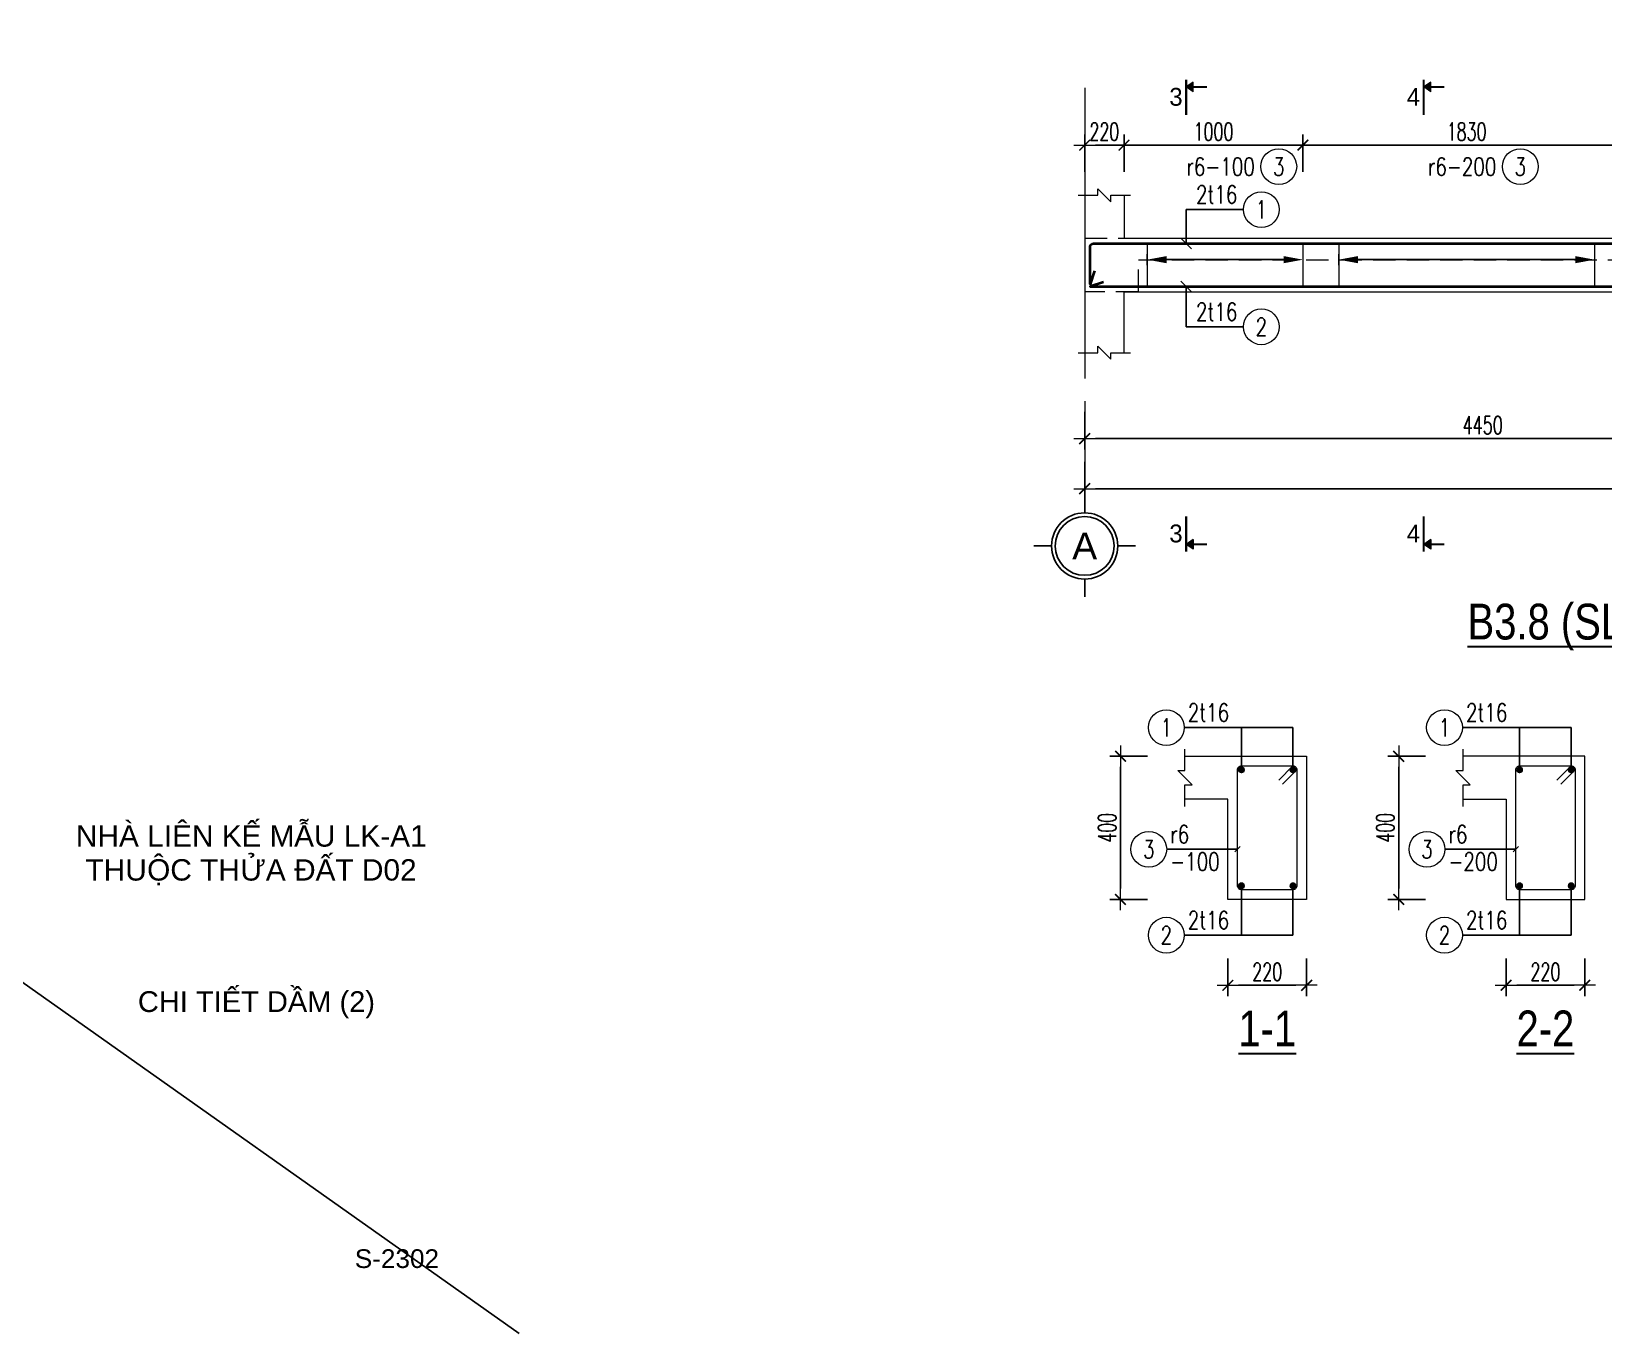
# Model space of a CAD drawing. Header units: millimetres. Extents: x -529861 to -223882, y -171969 to 61504.
# Drawn here: x -432011 to -423223, y -97113 to -89836 of the extents above; entities that cross this region are included whole.
import ezdxf
from ezdxf.enums import TextEntityAlignment as Align

# ---------------------------------------------------------------- set-up
doc = ezdxf.new("R2010")
doc.units = ezdxf.units.MM
doc.header["$LTSCALE"] = 5000
doc.linetypes.add('CENTER', pattern=[2, 1.25, -0.25, 0.25, -0.25])
doc.linetypes.add('HIDDEN', pattern=[0.375, 0.25, -0.125])
doc.layers.get('Defpoints').update_dxf_attribs({"color": 143})
for name, color, linetype, lineweight in [('dim', 8, 'Continuous', 18), ('G-ANNO-TTLB', 7, 'Continuous', 18), ('kata_dim', 8, 'Continuous', 15), ('kata_grid', 8, 'CENTER', 5), ('kata_net khuat', 9, 'HIDDEN', 5), ('kata_net manh', 8, 'Continuous', 5), ('kata_net thay', 4, 'Continuous', 20), ('kata_text', 7, 'Continuous', 30), ('kata_thep chu', 1, 'Continuous', 35), ('kata_thep dai', 220, 'Continuous', 20)]:
    doc.layers.add(name, color=color, linetype=linetype, lineweight=lineweight)
doc.layers.add('KCS_Plotter', color=11, linetype='Continuous', plot=False)
for name, color, linetype in [('KCS_TEXT_BANVE_SO', 1, 'Continuous'), ('KCS_TEXT_BANVE_TEN', 162, 'Continuous'), ('text', 255, 'Continuous')]:
    doc.layers.add(name, color=color, linetype=linetype)
doc.styles.add('Arial_13', font='arial.ttf', dxfattribs={"height": 2.5})
doc.styles.add('Arial_14', font='arial.ttf', dxfattribs={"height": 2.5})
doc.styles.add('AVANH', font='')
doc.styles.add('General text 1', font='')
doc.styles.add('kata_text', font='arial.ttf', dxfattribs={"width": 0.8})
doc.styles.add('vnsimpli', font='vnsimli.shx', dxfattribs={"width": 0.65})
doc.styles.get('AVANH').set_extended_font_data('.VnArialH')
doc.styles.get('General text 1').set_extended_font_data('.VnAvantH')
doc.dimstyles.new('kata_dim_20', dxfattribs={"dimscale": 20, "dimtxt": 2.5, "dimasz": 1.5, "dimexe": 1.5, "dimexo": 2.5, "dimtad": 1, "dimdec": 0, "dimzin": 0, "dimdsep": 46, "dimtxsty": 'vnsimpli', "dimblk": 'kata_block_ArchTick', "dimcen": 0.09, "dimdle": 1.2, "dimclrd": 8, "dimclre": 8, "dimclrt": 3, "dimadec": 0, "dimazin": 0, "dimtfac": 1, "dimtdec": 0, "dimtix": 1, "dimtofl": 0, "dimtmove": 0, "dimatfit": 3, "dimfxl": 3.75, "dimfxlon": 1, "dimtolj": 1, "dimtzin": 0, "dimarcsym": 0})
doc.dimstyles.new('kata_dim_40', dxfattribs={"dimscale": 40, "dimtxt": 2.5, "dimasz": 1.5, "dimexe": 1.5, "dimexo": 2.5, "dimtad": 1, "dimdec": 0, "dimzin": 0, "dimdsep": 46, "dimtxsty": 'vnsimpli', "dimblk": 'kata_block_ArchTick', "dimcen": 0.09, "dimdle": 1.2, "dimclrd": 8, "dimclre": 8, "dimclrt": 3, "dimadec": 0, "dimazin": 0, "dimtfac": 1, "dimtdec": 0, "dimtix": 1, "dimtofl": 0, "dimtmove": 0, "dimatfit": 3, "dimfxl": 3.75, "dimfxlon": 1, "dimtolj": 1, "dimtzin": 0, "dimarcsym": 0})
doc.dimstyles.new('kata_rai_thep', dxfattribs={"dimtxt": 2, "dimasz": 1, "dimexe": 0, "dimexo": 0, "dimtad": 1, "dimdec": 0, "dimzin": 12, "dimdsep": 46, "dimtxsty": 'kata_text', "dimblk": 'kata_block_RUNTIC', "dimcen": 0, "dimse1": 1, "dimse2": 1, "dimclrd": 6, "dimclre": 6, "dimclrt": 7, "dimadec": 0, "dimazin": 3, "dimtfac": 1, "dimtdec": 0, "dimtmove": 2, "dimatfit": 3, "dimldrblk": 'kata_block_LEADERTIC', "dimfxl": 1, "dimtolj": 1, "dimtzin": 0, "dimlwd": -1, "dimlwe": -1, "dimarcsym": 0})

# ---------------------------------------------------------------- blocks, each defined once
blk = doc.blocks.new('kata_block_TD')
at = {"color": 6, "linetype": 'ByBlock', "lineweight": -2, "style": 'kata_text', "width": 0.8}
blk.add_attdef('SECTDET2', text='', height=5, dxfattribs=at).set_placement((0, 7.97), align=Align.CENTER)
at = {"color": 0, "linetype": 'ByBlock', "lineweight": -2, "style": 'kata_text', "width": 0.8}
blk.add_attdef('SECTDET1', text='', height=5, dxfattribs=at).set_placement((0, 1.47), align=Align.CENTER)
blk = doc.blocks.new('kata_block_ArchTick')
at = {"color": 8}
blk.add_line((1, 0), (-1, 0), dxfattribs=at)
at = {"color": 8, "const_width": 0.15}
blk.add_lwpolyline([(-0.5, -0.5), (0.5, 0.5)], dxfattribs=at)
blk = doc.blocks.new('*D392')
at = {"layer": 'Defpoints', "color": 0, "linetype": 'ByBlock', "ltscale": 1500, "transparency": 16777216}
for p in [(-425903.8, -90471.6), (-426123.8, -90991.6), (-425903.8, -90991.6)]:
    blk.add_point(p, dxfattribs=at)
at = {"layer": 'kata_dim', "color": 8, "linetype": 'ByBlock', "lineweight": -2, "ltscale": 1500, "transparency": 16777216}
for p, q in [((-426123.8, -90621.6), (-426123.8, -90411.6)), ((-425903.8, -90621.6), (-425903.8, -90411.6)), ((-426063.8, -90471.6), (-425963.8, -90471.6))]:
    blk.add_line(p, q, dxfattribs=at)
at = {"layer": 'kata_dim', "color": 8, "linetype": 'ByBlock', "lineweight": -2, "ltscale": 1500, "transparency": 16777216, "xscale": 60, "yscale": 60, "zscale": 60, "rotation": 180}
blk.add_blockref('kata_block_ArchTick', (-426123.8, -90471.6), dxfattribs=at)
at = {"layer": 'kata_dim', "color": 8, "linetype": 'ByBlock', "lineweight": -2, "ltscale": 1500, "transparency": 16777216, "xscale": 60, "yscale": 60, "zscale": 60}
blk.add_blockref('kata_block_ArchTick', (-425903.8, -90471.6), dxfattribs=at)
at = {"layer": 'kata_dim', "color": 3, "linetype": 'ByBlock', "ltscale": 1500, "transparency": 16777216, "insert": (-426013.8, -90396.6), "char_height": 100, "attachment_point": 5, "style": 'vnsimpli'}
blk.add_mtext('\\A1;220', dxfattribs=at)
blk = doc.blocks.new('*D394')
at = {"layer": 'Defpoints', "color": 0, "linetype": 'ByBlock', "ltscale": 1500, "transparency": 16777216}
for p in [(-424903.8, -90471.6), (-425903.8, -90991.6), (-424903.8, -90991.6)]:
    blk.add_point(p, dxfattribs=at)
at = {"layer": 'kata_dim', "color": 8, "linetype": 'ByBlock', "lineweight": -2, "ltscale": 1500, "transparency": 16777216}
for p, q in [((-425903.8, -90621.6), (-425903.8, -90411.6)), ((-424903.8, -90621.6), (-424903.8, -90411.6)), ((-425843.8, -90471.6), (-424963.8, -90471.6))]:
    blk.add_line(p, q, dxfattribs=at)
at = {"layer": 'kata_dim', "color": 8, "linetype": 'ByBlock', "lineweight": -2, "ltscale": 1500, "transparency": 16777216, "xscale": 60, "yscale": 60, "zscale": 60, "rotation": 180}
blk.add_blockref('kata_block_ArchTick', (-425903.8, -90471.6), dxfattribs=at)
at = {"layer": 'kata_dim', "color": 8, "linetype": 'ByBlock', "lineweight": -2, "ltscale": 1500, "transparency": 16777216, "xscale": 60, "yscale": 60, "zscale": 60}
blk.add_blockref('kata_block_ArchTick', (-424903.8, -90471.6), dxfattribs=at)
at = {"layer": 'kata_dim', "color": 3, "linetype": 'ByBlock', "ltscale": 1500, "transparency": 16777216, "insert": (-425403.8, -90396.6), "char_height": 100, "attachment_point": 5, "style": 'vnsimpli'}
blk.add_mtext('\\A1;1000', dxfattribs=at)
blk = doc.blocks.new('*D395')
at = {"layer": 'Defpoints', "color": 0, "linetype": 'ByBlock', "ltscale": 1500, "transparency": 16777216}
for p in [(-423073.8, -90471.6), (-424903.8, -90991.6), (-423073.8, -90991.6)]:
    blk.add_point(p, dxfattribs=at)
at = {"layer": 'kata_dim', "color": 8, "linetype": 'ByBlock', "lineweight": -2, "ltscale": 1500, "transparency": 16777216}
for p, q in [((-424903.8, -90621.6), (-424903.8, -90411.6)), ((-423073.8, -90621.6), (-423073.8, -90411.6)), ((-424843.8, -90471.6), (-423133.8, -90471.6))]:
    blk.add_line(p, q, dxfattribs=at)
at = {"layer": 'kata_dim', "color": 8, "linetype": 'ByBlock', "lineweight": -2, "ltscale": 1500, "transparency": 16777216, "xscale": 60, "yscale": 60, "zscale": 60, "rotation": 180}
blk.add_blockref('kata_block_ArchTick', (-424903.8, -90471.6), dxfattribs=at)
at = {"layer": 'kata_dim', "color": 8, "linetype": 'ByBlock', "lineweight": -2, "ltscale": 1500, "transparency": 16777216, "xscale": 60, "yscale": 60, "zscale": 60}
blk.add_blockref('kata_block_ArchTick', (-423073.8, -90471.6), dxfattribs=at)
at = {"layer": 'kata_dim', "color": 3, "linetype": 'ByBlock', "ltscale": 1500, "transparency": 16777216, "insert": (-423988.8, -90396.6), "char_height": 100, "attachment_point": 5, "style": 'vnsimpli'}
blk.add_mtext('\\A1;1830', dxfattribs=at)
blk = doc.blocks.new('kata_block_GRID')
at = {"layer": 'dim', "color": 250, "linetype": 'Continuous', "lineweight": -3}
for p, q in [((0, 4.62), (0, 7.08)), ((-4.63, 0), (-7.09, 0)), ((4.63, 0), (7.09, 0)), ((0, -4.63), (0, -7.09))]:
    blk.add_line(p, q, dxfattribs=at)
at = {"layer": 'dim', "color": 250, "linetype": 'Continuous', "lineweight": -3, "extrusion": (0, 0, -1)}
blk.add_ellipse((0, 0), major_axis=(-4.63, 0), ratio=1, start_param=3.141414, end_param=9.424599, dxfattribs=at)
at = {"layer": 'dim', "color": 9, "linetype": 'Continuous', "lineweight": -3, "extrusion": (0, 0, -1)}
blk.add_ellipse((0, 0), major_axis=(-4.1, 0), ratio=1, start_param=3.140844, end_param=9.424029, dxfattribs=at)
at = {"layer": 'text', "color": 33, "style": 'AVANH'}
blk.add_attdef('GRID', text='', height=3.75, dxfattribs=at).set_placement((0, 0), align=Align.MIDDLE)
blk = doc.blocks.new('*D385')
at = {"layer": 'Defpoints', "color": 0, "linetype": 'ByBlock', "ltscale": 1500, "transparency": 16777216}
for p in [(-426123.8, -91291.6), (-414823.8, -91391.6), (-414823.8, -92391.6)]:
    blk.add_point(p, dxfattribs=at)
at = {"layer": 'kata_dim', "color": 8, "linetype": 'ByBlock', "lineweight": -2, "ltscale": 1500, "transparency": 16777216}
for p, q in [((-426123.8, -92241.6), (-426123.8, -92451.6)), ((-414823.8, -92241.6), (-414823.8, -92451.6)), ((-426063.8, -92391.6), (-414883.8, -92391.6))]:
    blk.add_line(p, q, dxfattribs=at)
at = {"layer": 'kata_dim', "color": 8, "linetype": 'ByBlock', "lineweight": -2, "ltscale": 1500, "transparency": 16777216, "xscale": 60, "yscale": 60, "zscale": 60, "rotation": 180}
blk.add_blockref('kata_block_ArchTick', (-426123.8, -92391.6), dxfattribs=at)
at = {"layer": 'kata_dim', "color": 8, "linetype": 'ByBlock', "lineweight": -2, "ltscale": 1500, "transparency": 16777216, "xscale": 60, "yscale": 60, "zscale": 60}
blk.add_blockref('kata_block_ArchTick', (-414823.8, -92391.6), dxfattribs=at)
at = {"layer": 'kata_dim', "color": 3, "linetype": 'ByBlock', "ltscale": 1500, "transparency": 16777216, "insert": (-420473.8, -92316.6), "char_height": 100, "attachment_point": 5, "style": 'vnsimpli'}
blk.add_mtext('\\A1;11300', dxfattribs=at)
blk = doc.blocks.new('*D386')
at = {"layer": 'Defpoints', "color": 0, "linetype": 'ByBlock', "ltscale": 1500, "transparency": 16777216}
for p in [(-421673.8, -91291.6), (-426123.8, -91511.6), (-421673.8, -92111.6)]:
    blk.add_point(p, dxfattribs=at)
at = {"layer": 'kata_dim', "color": 8, "linetype": 'ByBlock', "lineweight": -2, "ltscale": 1500, "transparency": 16777216}
for p, q in [((-426123.8, -91961.6), (-426123.8, -92171.6)), ((-421673.8, -91961.6), (-421673.8, -92171.6)), ((-426063.8, -92111.6), (-421733.8, -92111.6))]:
    blk.add_line(p, q, dxfattribs=at)
at = {"layer": 'kata_dim', "color": 8, "linetype": 'ByBlock', "lineweight": -2, "ltscale": 1500, "transparency": 16777216, "xscale": 60, "yscale": 60, "zscale": 60, "rotation": 180}
blk.add_blockref('kata_block_ArchTick', (-426123.8, -92111.6), dxfattribs=at)
at = {"layer": 'kata_dim', "color": 8, "linetype": 'ByBlock', "lineweight": -2, "ltscale": 1500, "transparency": 16777216, "xscale": 60, "yscale": 60, "zscale": 60}
blk.add_blockref('kata_block_ArchTick', (-421673.8, -92111.6), dxfattribs=at)
at = {"layer": 'kata_dim', "color": 3, "linetype": 'ByBlock', "ltscale": 1500, "transparency": 16777216, "insert": (-423898.8, -92036.6), "char_height": 100, "attachment_point": 5, "style": 'vnsimpli'}
blk.add_mtext('\\A1;4450', dxfattribs=at)
blk = doc.blocks.new('kata_block_RUNTIC')
at = {"layer": 'kata_dim', "color": 6}
blk.add_line((0, 0.75), (0, -0.75), dxfattribs=at)
blk.add_lwpolyline([(0, 0, 0, 1, 0), (-2.7, 0, 1, 1, 0)], format="xyseb", dxfattribs=at)
blk = doc.blocks.new('*D407')
at = {"layer": 'Defpoints', "color": 6, "linetype": 'ByBlock', "ltscale": 1500, "transparency": 16777216}
blk.add_line((-425733.8, -91111.6), (-424943.8, -91111.6), dxfattribs=at)
at = {"layer": 'Defpoints', "color": 0, "linetype": 'ByBlock', "ltscale": 1500, "transparency": 16777216}
for p in [(-425773.8, -91111.6), (-424903.8, -91111.6), (-424903.8, -91111.6)]:
    blk.add_point(p, dxfattribs=at)
at = {"layer": 'Defpoints', "color": 6, "linetype": 'ByBlock', "ltscale": 1500, "transparency": 16777216, "xscale": 40, "yscale": 40, "zscale": 40, "rotation": 180}
blk.add_blockref('kata_block_RUNTIC', (-425773.8, -91111.6), dxfattribs=at)
at = {"layer": 'Defpoints', "color": 6, "linetype": 'ByBlock', "ltscale": 1500, "transparency": 16777216, "xscale": 40, "yscale": 40, "zscale": 40}
blk.add_blockref('kata_block_RUNTIC', (-424903.8, -91111.6), dxfattribs=at)
blk = doc.blocks.new('kata_block_LEADERTIC')
at = {"layer": 'kata_dim', "color": 6}
blk.add_lwpolyline([(0, 0, 0, 1, 0), (-2.7, 0, 1, 1, 0)], format="xyseb", dxfattribs=at)
blk = doc.blocks.new('*D408')
at = {"layer": 'Defpoints', "color": 6, "linetype": 'ByBlock', "ltscale": 1500, "transparency": 16777216}
blk.add_line((-424663.8, -91111.6), (-423313.8, -91111.6), dxfattribs=at)
at = {"layer": 'Defpoints', "color": 0, "linetype": 'ByBlock', "ltscale": 1500, "transparency": 16777216}
for p in [(-424703.8, -91111.6), (-423273.8, -91111.6), (-423273.8, -91111.6)]:
    blk.add_point(p, dxfattribs=at)
at = {"layer": 'Defpoints', "color": 6, "linetype": 'ByBlock', "ltscale": 1500, "transparency": 16777216, "xscale": 40, "yscale": 40, "zscale": 40, "rotation": 180}
blk.add_blockref('kata_block_RUNTIC', (-424703.8, -91111.6), dxfattribs=at)
at = {"layer": 'Defpoints', "color": 6, "linetype": 'ByBlock', "ltscale": 1500, "transparency": 16777216, "xscale": 40, "yscale": 40, "zscale": 40}
blk.add_blockref('kata_block_RUNTIC', (-423273.8, -91111.6), dxfattribs=at)
blk = doc.blocks.new('*U54')
blk.add_circle((2.5, 0), 2.5)
at = {"layer": 'kata_text', "color": 3, "style": 'vnsimpli', "width": 0.75}
blk.add_attdef('DK2', text='', height=2.5, dxfattribs=at).set_placement((-0.85, 0.85), align=Align.RIGHT)
at = {"layer": 'kata_text', "color": 7, "style": 'vnsimpli', "width": 0.75}
blk.add_attdef('SH3', text='', height=2.5, dxfattribs=at).set_placement((2.5, 0), align=Align.MIDDLE)
blk = doc.blocks.new('*D416')
at = {"layer": 'Defpoints', "color": 0, "linetype": 'ByBlock', "ltscale": 1500, "transparency": 16777216}
for p in [(-425323.4, -94686.6), (-424883.4, -94686.6), (-424883.4, -95166.6)]:
    blk.add_point(p, dxfattribs=at)
at = {"layer": 'kata_dim', "color": 8, "linetype": 'ByBlock', "lineweight": -2, "ltscale": 1500, "transparency": 16777216}
for p, q in [((-425323.4, -95016.6), (-425323.4, -95226.6)), ((-424883.4, -95016.6), (-424883.4, -95226.6)), ((-425263.4, -95166.6), (-424943.4, -95166.6))]:
    blk.add_line(p, q, dxfattribs=at)
at = {"layer": 'kata_dim', "color": 8, "linetype": 'ByBlock', "lineweight": -2, "ltscale": 1500, "transparency": 16777216, "xscale": 60, "yscale": 60, "zscale": 60, "rotation": 180}
blk.add_blockref('kata_block_ArchTick', (-425323.4, -95166.6), dxfattribs=at)
at = {"layer": 'kata_dim', "color": 8, "linetype": 'ByBlock', "lineweight": -2, "ltscale": 1500, "transparency": 16777216, "xscale": 60, "yscale": 60, "zscale": 60}
blk.add_blockref('kata_block_ArchTick', (-424883.4, -95166.6), dxfattribs=at)
at = {"layer": 'kata_dim', "color": 3, "linetype": 'ByBlock', "ltscale": 1500, "transparency": 16777216, "insert": (-425103.4, -95091.6), "char_height": 100, "attachment_point": 5, "style": 'vnsimpli'}
blk.add_mtext('\\A1;220', dxfattribs=at)
blk = doc.blocks.new('*D417')
at = {"layer": 'Defpoints', "color": 0, "linetype": 'ByBlock', "ltscale": 1500, "transparency": 16777216}
for p in [(-425923.4, -93886.6), (-425323.4, -93886.6), (-425323.4, -94686.6)]:
    blk.add_point(p, dxfattribs=at)
at = {"layer": 'kata_dim', "color": 8, "linetype": 'ByBlock', "lineweight": -2, "ltscale": 1500, "transparency": 16777216}
for p, q in [((-425773.4, -93886.6), (-425983.4, -93886.6)), ((-425923.4, -94626.6), (-425923.4, -93946.6)), ((-425773.4, -94686.6), (-425983.4, -94686.6))]:
    blk.add_line(p, q, dxfattribs=at)
at = {"layer": 'kata_dim', "color": 8, "linetype": 'ByBlock', "lineweight": -2, "ltscale": 1500, "transparency": 16777216, "xscale": 60, "yscale": 60, "zscale": 60}
for p, rotation in [((-425923.4, -93886.6), 90), ((-425923.4, -94686.6), 270)]:
    blk.add_blockref('kata_block_ArchTick', p, dxfattribs=dict(at, rotation=rotation))
at = {"layer": 'kata_dim', "color": 3, "linetype": 'ByBlock', "ltscale": 1500, "transparency": 16777216, "insert": (-425998.4, -94286.6), "char_height": 100, "attachment_point": 5, "rotation": 90, "style": 'vnsimpli'}
blk.add_mtext('\\A1;400', dxfattribs=at)
blk = doc.blocks.new('kata_block_THEP')
at = {"layer": 'kata_thep chu', "color": 0}
for p, q in [((-0.5, 0), (0.5, 0)), ((-0.35, 0.35), (0.35, -0.35)), ((0.35, 0.35), (-0.35, -0.35)), ((0, 0.5), (0, -0.5))]:
    blk.add_line(p, q, dxfattribs=at)
at = {"layer": 'kata_thep chu', "color": 0, "const_width": 0.0833}
blk.add_lwpolyline([(-0.5, 0, 1), (0.5, 0, 1), (-0.5, 0, 1)], format="xyb", dxfattribs=at)
blk = doc.blocks.new('*U68')
blk.add_circle((-2.5, 0), 2.5)
at = {"layer": 'kata_text', "color": 3, "style": 'vnsimpli', "width": 0.75}
blk.add_attdef('DK1', (0.5, 0.85), '', height=2.5, dxfattribs=at)
at = {"layer": 'kata_text', "color": 7, "style": 'vnsimpli', "width": 0.75}
blk.add_attdef('SH2', text='', height=2.5, dxfattribs=at).set_placement((-2.5, 0), align=Align.MIDDLE)
blk = doc.blocks.new('*U70')
blk.add_circle((-2.5, 0), 2.5)
at = {"layer": 'kata_text', "color": 3, "style": 'vnsimpli', "width": 0.75}
for tag, p in [('DK1', (0.5, 0.85)), ('KC1', (0.5, -2.97))]:
    blk.add_attdef(tag, p, '', height=2.5, dxfattribs=at)
at = {"layer": 'kata_text', "color": 7, "style": 'vnsimpli', "width": 0.75}
blk.add_attdef('SH2', text='', height=2.5, dxfattribs=at).set_placement((-2.5, 0), align=Align.MIDDLE)
blk = doc.blocks.new('*U87')
blk.add_circle((2.5, 0), 2.5)
at = {"layer": 'kata_text', "color": 3, "style": 'vnsimpli', "width": 0.75}
blk.add_attdef('DKKC2', text='', height=2.5, dxfattribs=at).set_placement((-0.85, -1.25), align=Align.RIGHT)
at = {"layer": 'kata_text', "color": 7, "style": 'vnsimpli', "width": 0.75}
blk.add_attdef('SH3', text='', height=2.5, dxfattribs=at).set_placement((2.5, 0), align=Align.MIDDLE)
blk = doc.blocks.new('kata_block_SECBAL')
blk.add_hatch(color=2).paths.add_polyline_path([(0.99, 3.81), (0, 3.13), (0.99, 2.46)])
at = {"color": 2}
for p, q in [((0.99, 3.81), (0, 3.13)), ((0.99, 2.46), (0, 3.13)), ((0.99, 2.46), (0.99, 3.81))]:
    blk.add_line(p, q, dxfattribs=at)
at = {"color": 2, "const_width": 0.3}
for points in [[(0, -0.8), (0, 4.16)], [(0.99, 3.13), (2.89, 3.13)]]:
    blk.add_lwpolyline(points, dxfattribs=at)
at = {"color": 2, "linetype": 'ByBlock', "lineweight": -2, "style": 'General text 1'}
blk.add_attdef('DETAIL', text='', height=2.5, dxfattribs=at).set_placement((-0.5, 1.75), align=Align.MIDDLE_RIGHT)
blk = doc.blocks.new('*U88')
blk.add_hatch(color=2).paths.add_polyline_path([(0.99, -0.45), (0, 0.22), (0.99, 0.9)])
at = {"color": 2}
for p, q in [((0.99, 0.9), (0, 0.22)), ((0.99, -0.45), (0, 0.22)), ((0.99, 0.9), (0.99, -0.45))]:
    blk.add_line(p, q, dxfattribs=at)
at = {"color": 2, "const_width": 0.3}
for points in [[(0, 4.16), (0, -0.8)], [(0.99, 0.22), (2.89, 0.22)]]:
    blk.add_lwpolyline(points, dxfattribs=at)
at = {"color": 2, "linetype": 'ByBlock', "lineweight": -2, "style": 'General text 1'}
blk.add_attdef('DETAIL', text='', height=2.5, dxfattribs=at).set_placement((-0.5, 1.75), align=Align.MIDDLE_RIGHT)
blk = doc.blocks.new('*D412')
at = {"layer": 'Defpoints', "color": 0, "linetype": 'ByBlock', "ltscale": 1500, "transparency": 16777216}
for p in [(-423768.5, -94686.6), (-423328.5, -94686.6), (-423328.5, -95166.6)]:
    blk.add_point(p, dxfattribs=at)
at = {"layer": 'kata_dim', "color": 8, "linetype": 'ByBlock', "lineweight": -2, "ltscale": 1500, "transparency": 16777216}
for p, q in [((-423768.5, -95016.6), (-423768.5, -95226.6)), ((-423328.5, -95016.6), (-423328.5, -95226.6)), ((-423708.5, -95166.6), (-423388.5, -95166.6))]:
    blk.add_line(p, q, dxfattribs=at)
at = {"layer": 'kata_dim', "color": 8, "linetype": 'ByBlock', "lineweight": -2, "ltscale": 1500, "transparency": 16777216, "xscale": 60, "yscale": 60, "zscale": 60, "rotation": 180}
blk.add_blockref('kata_block_ArchTick', (-423768.5, -95166.6), dxfattribs=at)
at = {"layer": 'kata_dim', "color": 8, "linetype": 'ByBlock', "lineweight": -2, "ltscale": 1500, "transparency": 16777216, "xscale": 60, "yscale": 60, "zscale": 60}
blk.add_blockref('kata_block_ArchTick', (-423328.5, -95166.6), dxfattribs=at)
at = {"layer": 'kata_dim', "color": 3, "linetype": 'ByBlock', "ltscale": 1500, "transparency": 16777216, "insert": (-423548.5, -95091.6), "char_height": 100, "attachment_point": 5, "style": 'vnsimpli'}
blk.add_mtext('\\A1;220', dxfattribs=at)
blk = doc.blocks.new('*D413')
at = {"layer": 'Defpoints', "color": 0, "linetype": 'ByBlock', "ltscale": 1500, "transparency": 16777216}
for p in [(-424368.5, -93886.6), (-423768.5, -93886.6), (-423768.5, -94686.6)]:
    blk.add_point(p, dxfattribs=at)
at = {"layer": 'kata_dim', "color": 8, "linetype": 'ByBlock', "lineweight": -2, "ltscale": 1500, "transparency": 16777216}
for p, q in [((-424218.5, -93886.6), (-424428.5, -93886.6)), ((-424368.5, -94626.6), (-424368.5, -93946.6)), ((-424218.5, -94686.6), (-424428.5, -94686.6))]:
    blk.add_line(p, q, dxfattribs=at)
at = {"layer": 'kata_dim', "color": 8, "linetype": 'ByBlock', "lineweight": -2, "ltscale": 1500, "transparency": 16777216, "xscale": 60, "yscale": 60, "zscale": 60}
for p, rotation in [((-424368.5, -93886.6), 90), ((-424368.5, -94686.6), 270)]:
    blk.add_blockref('kata_block_ArchTick', p, dxfattribs=dict(at, rotation=rotation))
at = {"layer": 'kata_dim', "color": 3, "linetype": 'ByBlock', "ltscale": 1500, "transparency": 16777216, "insert": (-424443.5, -94286.6), "char_height": 100, "attachment_point": 5, "rotation": 90, "style": 'vnsimpli'}
blk.add_mtext('\\A1;400', dxfattribs=at)

msp = doc.modelspace()

# ---------------------------------------------------------------- linework, layer by layer
at = {"layer": 'kata_dim', "linetype": 'ByBlock', "ltscale": 1500}
for points in [[(-426160.47, -90751.61), (-426050.47, -90751.61), (-426050.47, -90714.94), (-425977.14, -90788.27), (-425977.14, -90751.61), (-425867.14, -90751.61)], [(-426160.47, -91631.61), (-426050.47, -91631.61), (-426050.47, -91594.94), (-425977.14, -91668.27), (-425977.14, -91631.61), (-425867.14, -91631.61)], [(-425563.38, -94166.57), (-425563.38, -94046.57), (-425523.38, -94046.57), (-425603.38, -93966.57), (-425563.38, -93966.57), (-425563.38, -93846.57)], [(-424008.48, -94166.57), (-424008.48, -94046.57), (-423968.48, -94046.57), (-424048.48, -93966.57), (-424008.48, -93966.57), (-424008.48, -93846.57)]]:
    msp.add_lwpolyline(points, dxfattribs=at)
at = {"layer": 'kata_grid', "ltscale": 0.1}
msp.add_line((-426123.8, -90151.61), (-426123.8, -92431.61), dxfattribs=at)
at = {"layer": 'kata_net khuat', "ltscale": 0.1}
for p, q in [((-426123.8, -90991.61), (-425903.8, -90991.61)), ((-425823.8, -91291.61), (-426123.8, -91291.61))]:
    msp.add_line(p, q, dxfattribs=at)
msp.add_lwpolyline([(-425823.8, -91291.61), (-425823.8, -91111.61), (-421973.8, -91111.61), (-421973.8, -91291.61)], dxfattribs=at)
at = {"layer": 'kata_net thay', "linetype": 'ByBlock', "ltscale": 1500}
for points in [[(-426123.8, -90751.61), (-426123.8, -90991.61), (-426123.8, -90991.61), (-426123.8, -91291.61), (-426123.8, -91291.61), (-426123.8, -91631.61)], [(-425903.8, -90751.61), (-425903.8, -90991.61), (-422073.8, -90991.61), (-422073.8, -90751.61)], [(-425903.8, -91631.61), (-425903.8, -91291.61), (-422073.8, -91291.61), (-422073.8, -91631.61)], [(-425563.38, -93886.57), (-425323.38, -93886.57), (-425323.38, -93886.57), (-424883.38, -93886.57), (-424883.38, -94686.57), (-425323.38, -94686.57), (-425323.38, -94126.57), (-425563.38, -94126.57)], [(-424008.48, -94126.57), (-423768.48, -94126.57), (-423768.48, -94686.57), (-423328.48, -94686.57), (-423328.48, -93886.57), (-423768.48, -93886.57), (-423768.48, -93886.57), (-424008.48, -93886.57)]]:
    msp.add_lwpolyline(points, dxfattribs=at)
at = {"layer": 'kata_thep chu', "linetype": 'ByBlock', "ltscale": 1500}
msp.add_lwpolyline([(-426068.8, -91174.45), (-426093.8, -91249.45), (-426093.8, -91041.61, -0.4142136), (-426073.8, -91021.61), (-414873.8, -91021.61, -0.4142136), (-414853.8, -91041.61), (-414853.8, -91471.61), (-414878.8, -91396.61)], format="xyb", dxfattribs=at)
msp.add_lwpolyline([(-426018.8, -91236.61), (-426093.8, -91261.61), (-422273.8, -91261.61), (-421673.8, -91261.61), (-419273.8, -91261.61), (-418673.8, -91361.61), (-414853.8, -91361.61), (-414928.8, -91336.61)], dxfattribs=at)
at = {"layer": 'kata_thep dai', "linetype": 'ByBlock', "ltscale": 30}
for p, q in [((-425773.8, -91018.61), (-425773.8, -91264.61)), ((-424903.8, -91018.61), (-424903.8, -91264.61)), ((-424703.8, -91018.61), (-424703.8, -91264.61)), ((-423273.8, -91018.61), (-423273.8, -91264.61))]:
    msp.add_line(p, q, dxfattribs=at)
at = {"layer": 'kata_thep dai', "linetype": 'ByBlock', "ltscale": 1500}
for points in [[(-425039.38, -94020.57), (-424959.38, -93940.57, -0.4142136), (-424937.38, -93962.57), (-424937.38, -94610.57, -0.4142136), (-424959.38, -94632.57), (-425247.38, -94632.57, -0.4142136), (-425269.38, -94610.57), (-425269.38, -93962.57, -0.4142136), (-425247.38, -93940.57), (-424959.38, -93940.57, -0.4142136), (-424937.38, -93962.57), (-425017.38, -94042.57)], [(-423484.48, -94020.57), (-423404.48, -93940.57, -0.4142136), (-423382.48, -93962.57), (-423382.48, -94610.57, -0.4142136), (-423404.48, -94632.57), (-423692.48, -94632.57, -0.4142136), (-423714.48, -94610.57), (-423714.48, -93962.57, -0.4142136), (-423692.48, -93940.57), (-423404.48, -93940.57, -0.4142136), (-423382.48, -93962.57), (-423462.48, -94042.57)]]:
    msp.add_lwpolyline(points, format="xyb", dxfattribs=at)
at = {"layer": 'KCS_Plotter', "linetype": 'ByBlock', "ltscale": 1500}
msp.add_line((-450285.47, -82262.77), (-429285.47, -97112.77), dxfattribs=at)

# ---------------------------------------------------------------- block references
at = {"layer": 'kata_dim', "color": 2, "linetype": 'ByBlock', "ltscale": 1500, "xscale": 40, "yscale": 40, "zscale": 40}
for name, p, values in [('kata_block_SECBAL', (-425556.3, -90271.61), {'DETAIL': '3'}), ('kata_block_SECBAL', (-424228.8, -90271.61), {'DETAIL': '4'}), ('*U88', (-425556.3, -92711.61), {'DETAIL': '3'}), ('*U88', (-424228.8, -92711.61), {'DETAIL': '4'})]:
    msp.add_blockref(name, p, dxfattribs=at).add_auto_attribs(values)
at = {"layer": 'kata_dim', "linetype": 'ByBlock', "ltscale": 1500, "xscale": 40, "yscale": 40, "zscale": 40}
msp.add_blockref('kata_block_GRID', (-426123.8, -92711.61), dxfattribs=at).add_auto_attribs({'GRID': 'A'})
at = {"layer": 'kata_net manh', "linetype": 'ByBlock', "ltscale": 1500, "xscale": 40, "yscale": 40, "zscale": 40}
for name, p, values in [('*U87', (-425138.8, -90591.61), {'SH3': '3', 'DKKC2': 'r6-100'}), ('*U87', (-423788.8, -90591.61), {'SH3': '3', 'DKKC2': 'r6-200'}), ('*U54', (-425236.3, -90831.61), {'SH3': '1', 'DK2': '2t16'}), ('*U54', (-425236.3, -91486.88), {'SH3': '2', 'DK2': '2t16'}), ('*U68', (-425567.38, -93726.57), {'SH2': '1', 'DK1': '2t16'}), ('*U68', (-424012.48, -93726.57), {'SH2': '1', 'DK1': '2t16'}), ('*U70', (-425665.38, -94406.57), {'SH2': '3', 'DK1': 'r6', 'KC1': '-100'}), ('*U70', (-424110.48, -94406.57), {'SH2': '3', 'DK1': 'r6', 'KC1': '-200'}), ('*U68', (-425567.38, -94886.57), {'SH2': '2', 'DK1': '2t16'}), ('*U68', (-424012.48, -94886.57), {'SH2': '2', 'DK1': '2t16'})]:
    msp.add_blockref(name, p, dxfattribs=at).add_auto_attribs(values)
at = {"layer": 'kata_text', "linetype": 'ByBlock', "ltscale": 1500}
ref = msp.add_blockref('kata_block_TD', (-422884.19, -93293.02), dxfattribs=dict(at, xscale=40, yscale=40, zscale=40))
ref.add_attrib('SECTDET1', '%%uB3.8 (SL=1; L=11300)', dxfattribs={"layer": '0', "color": 0, "linetype": 'ByBlock', "lineweight": -2, "height": 200, "style": 'kata_text', "width": 0.8}).set_placement((-422884.19, -93234.2), align=Align.CENTER)
ref = msp.add_blockref('kata_block_TD', (-425103.38, -95566.57), dxfattribs=dict(at, xscale=40, yscale=40, zscale=40))
ref.add_attrib('SECTDET1', '%%u1-1', dxfattribs={"layer": '0', "color": 0, "linetype": 'ByBlock', "lineweight": -2, "height": 200, "style": 'kata_text', "width": 0.8}).set_placement((-425103.38, -95507.74), align=Align.CENTER)
ref = msp.add_blockref('kata_block_TD', (-423548.48, -95566.57), dxfattribs=dict(at, xscale=40, yscale=40, zscale=40))
ref.add_attrib('SECTDET1', '%%u2-2', dxfattribs={"layer": '0', "color": 0, "linetype": 'ByBlock', "lineweight": -2, "height": 200, "style": 'kata_text', "width": 0.8}).set_placement((-423548.48, -95507.74), align=Align.CENTER)
at = {"layer": 'kata_thep chu', "linetype": 'ByBlock', "ltscale": 1500, "xscale": 32, "yscale": 32, "zscale": 32}
for p in [(-425247.38, -93962.57), (-424959.38, -93962.57), (-423692.48, -93962.57), (-423404.48, -93962.57), (-425247.38, -94610.57), (-424959.38, -94610.57), (-423692.48, -94610.57), (-423404.48, -94610.57)]:
    msp.add_blockref('kata_block_THEP', p, dxfattribs=at)

# ---------------------------------------------------------------- texts
at = {"layer": 'G-ANNO-TTLB', "lineweight": 9, "attachment_point": 1}
for s, insert, char_height, width, style in [('NHÀ LIÊN K', (-431762.69, -94272.32), 119.444, 1122.2734, 'Arial_13'), ('\\fArial|b0|i0|c254|p34|;Ế', (-430836.72, -94272.32), 119.4444, 134.06, 'Arial_14'), (' M', (-430726.11, -94272.32), 119.444, 222.1565, 'Arial_13'), ('\\fArial|b0|i0|c254|p34|;Ẫ', (-430542.81, -94272.32), 119.4444, 134.06, 'Arial_14'), ('U LK-A1', (-430432.2, -94272.32), 119.444, 762.2267, 'Arial_13'), ('THU', (-431708.96, -94461.94), 119.444, 417.501, 'Arial_13'), ('\\fArial|b0|i0|c254|p34|;Ộ', (-431364.49, -94461.94), 119.4444, 157.0417, 'Arial_14'), ('C TH', (-431234.92, -94461.94), 119.444, 474.9553, 'Arial_13'), ('\\fArial|b0|i0|c254|p34|;Ử', (-430843.04, -94461.94), 119.4444, 172.3628, 'Arial_14'), ('A ', (-430700.83, -94461.94), 119.444, 191.5142, 'Arial_13'), ('Đ', (-430542.81, -94461.94), 119.44, 145.5508, 'Arial_13'), ('\\fArial|b0|i0|c254|p34|;Ấ', (-430422.72, -94461.94), 119.4444, 134.06, 'Arial_14'), ('T D02', (-430312.11, -94461.94), 119.444, 551.561, 'Arial_13')]:
    msp.add_mtext(s, dxfattribs=dict(at, insert=insert, char_height=char_height, width=width, style=style))
at = {"layer": 'KCS_TEXT_BANVE_SO', "linetype": 'ByBlock', "style": 'Arial_13'}
msp.add_text('S-2302', height=104.575, dxfattribs=at).set_placement((-430203.61, -96746.41))
at = {"layer": 'KCS_TEXT_BANVE_TEN', "linetype": 'ByBlock', "style": 'Arial_13'}
msp.add_text('CHI TIẾT DẦM (2) ', height=116.1946, dxfattribs=at).set_placement((-431416.11, -95315.92))

# ---------------------------------------------------------------- dimensions: what is measured, and where the dimension line sits
at = {"layer": 'Defpoints', "linetype": 'ByBlock', "ltscale": 1500}
for p1, p2, picture, middle in [((-425773.8, -91111.61), (-424903.8, -91111.61), '*D407', (-425338.8, -91111.61)), ((-424703.8, -91111.61), (-423273.8, -91111.61), '*D408', (-423988.8, -91111.61))]:
    dim = msp.add_aligned_dim(p1=p1, p2=p2, distance=0, text=' ', dimstyle='kata_rai_thep', override={"dimscale": 40}, dxfattribs=at)
    dim.commit()
    dim.dimension.update_dxf_attribs({"geometry": picture, "text_midpoint": middle})
at = {"layer": 'kata_dim', "linetype": 'ByBlock', "ltscale": 1500}
for base, p1, p2, picture, middle in [((-425903.8, -90471.61), (-426123.8, -90991.61), (-425903.8, -90991.61), '*D392', (-426013.8, -90396.61)), ((-424903.8, -90471.61), (-425903.8, -90991.61), (-424903.8, -90991.61), '*D394', (-425403.8, -90396.61)), ((-423073.8, -90471.61), (-424903.8, -90991.61), (-423073.8, -90991.61), '*D395', (-423988.8, -90396.61)), ((-414823.8, -92391.61), (-426123.8, -91291.61), (-414823.8, -91391.61), '*D385', (-420473.8, -92316.61)), ((-421673.8, -92111.61), (-426123.8, -91511.61), (-421673.8, -91291.61), '*D386', (-423898.8, -92036.61))]:
    dim = msp.add_linear_dim(base=base, p1=p1, p2=p2, dimstyle='kata_dim_40', dxfattribs=at)
    dim.commit()
    dim.dimension.update_dxf_attribs({"geometry": picture, "text_midpoint": middle})
for base, p1, p2, picture, middle in [((-425923.38, -93886.57), (-425323.38, -94686.57), (-425323.38, -93886.57), '*D417', (-425998.38, -94286.57)), ((-424368.48, -93886.57), (-423768.48, -94686.57), (-423768.48, -93886.57), '*D413', (-424443.48, -94286.57))]:
    dim = msp.add_linear_dim(base=base, p1=p1, p2=p2, angle=270, dimstyle='kata_dim_40', override={"dimlfac": 0.5}, dxfattribs=at)
    dim.commit()
    dim.dimension.update_dxf_attribs({"geometry": picture, "text_midpoint": middle})
for base, p1, p2, picture, middle in [((-424883.38, -95166.57), (-425323.38, -94686.57), (-424883.38, -94686.57), '*D416', (-425103.38, -95091.57)), ((-423328.48, -95166.57), (-423768.48, -94686.57), (-423328.48, -94686.57), '*D412', (-423548.48, -95091.57))]:
    dim = msp.add_linear_dim(base=base, p1=p1, p2=p2, dimstyle='kata_dim_40', override={"dimlfac": 0.5}, dxfattribs=at)
    dim.commit()
    dim.dimension.update_dxf_attribs({"geometry": picture, "text_midpoint": middle})

# ---------------------------------------------------------------- leaders
at = {"layer": 'kata_net manh', "linetype": 'ByBlock', "ltscale": 1500}
for points, dimstyle, override in [([(-425556.3, -91021.61), (-425556.3, -90831.61), (-425236.3, -90831.61)], 'kata_dim_40', {"dimldrblk": 'Oblique'}), ([(-425556.3, -91261.61), (-425556.3, -91486.88), (-425236.3, -91486.88)], 'kata_dim_40', {"dimldrblk": 'Oblique'}), ([(-425247.38, -93962.57), (-425247.38, -93726.57), (-425567.38, -93726.57)], 'kata_dim_20', {"dimldrblk": 'DotBlank'}), ([(-424959.38, -93962.57), (-424959.38, -93726.57), (-425567.38, -93726.57)], 'kata_dim_20', {"dimldrblk": 'DotBlank'}), ([(-423692.48, -93962.57), (-423692.48, -93726.57), (-424012.48, -93726.57)], 'kata_dim_20', {"dimldrblk": 'DotBlank'}), ([(-423404.48, -93962.57), (-423404.48, -93726.57), (-424012.48, -93726.57)], 'kata_dim_20', {"dimldrblk": 'DotBlank'}), ([(-425269.38, -94406.57), (-425665.38, -94406.57)], 'kata_dim_20', {"dimldrblk": 'Oblique'}), ([(-423714.48, -94406.57), (-424110.48, -94406.57)], 'kata_dim_20', {"dimldrblk": 'Oblique'}), ([(-425247.38, -94610.57), (-425247.38, -94886.57), (-425567.38, -94886.57)], 'kata_dim_20', {"dimldrblk": 'DotBlank'}), ([(-424959.38, -94610.57), (-424959.38, -94886.57), (-425567.38, -94886.57)], 'kata_dim_20', {"dimldrblk": 'DotBlank'}), ([(-423692.48, -94610.57), (-423692.48, -94886.57), (-424012.48, -94886.57)], 'kata_dim_20', {"dimldrblk": 'DotBlank'}), ([(-423404.48, -94610.57), (-423404.48, -94886.57), (-424012.48, -94886.57)], 'kata_dim_20', {"dimldrblk": 'DotBlank'})]:
    msp.add_leader(points, dimstyle=dimstyle, override=override, dxfattribs=at)

doc.saveas('drawing.dxf')
